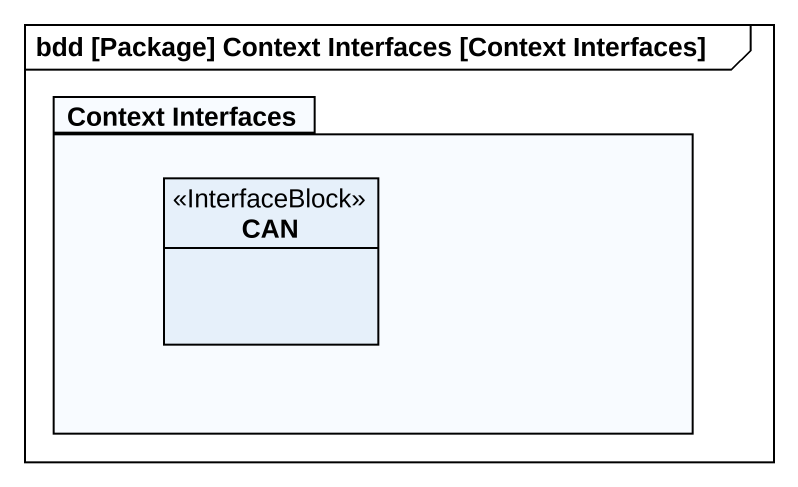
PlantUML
@startuml
mainframe bdd [Package] Context Interfaces [Context Interfaces]
hide circle
hide empty members
package "Context Interfaces" as Context_Interfaces {
  class CAN <<InterfaceBlock>>
}
@enduml
